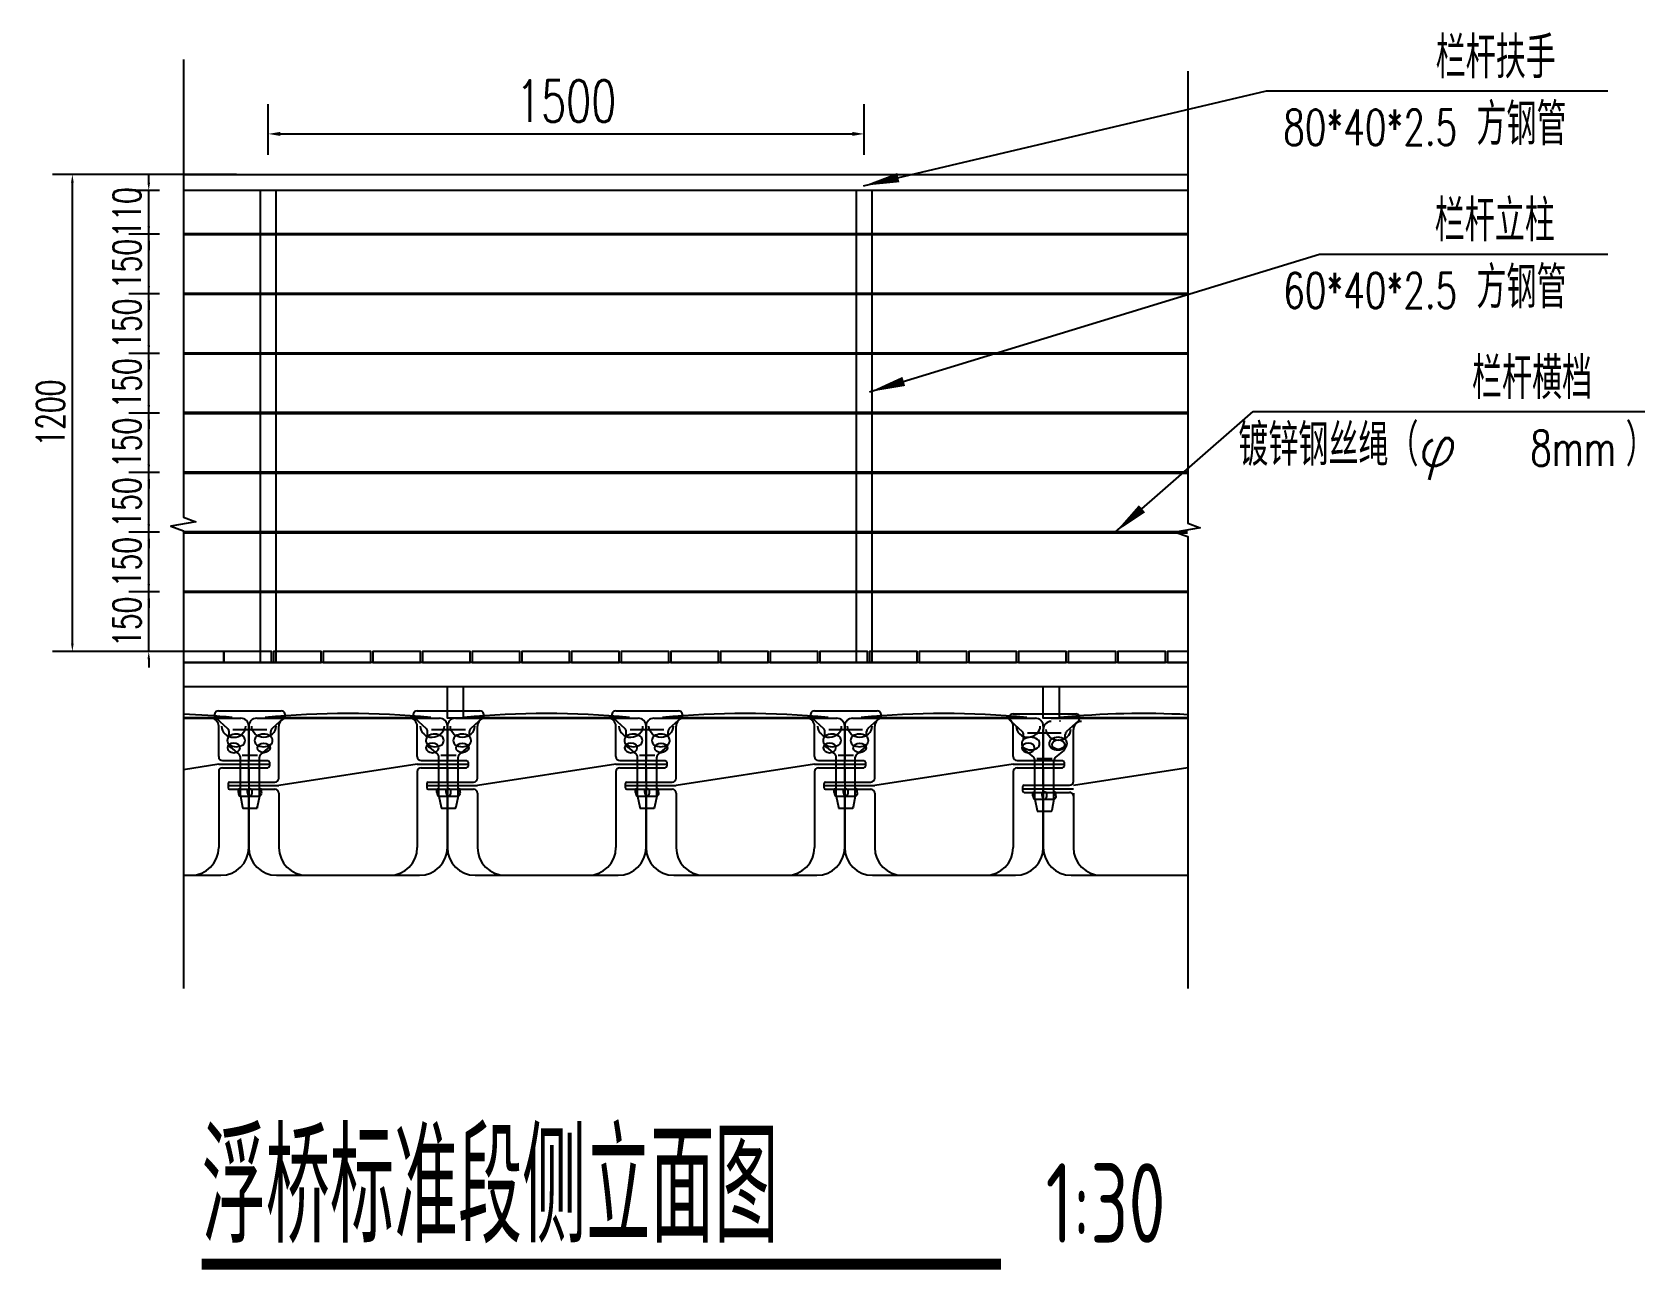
# Model space of a CAD drawing. Extents: x 833816 to 4746262, y -3629782 to -1973088.
# Drawn here: x 2473010 to 2477069, y -2630654 to -2627541 of the extents above; entities that cross this region are included whole.
import ezdxf

# ---------------------------------------------------------------- set-up
doc = ezdxf.new("R2010")
doc.units = 0
doc.header["$LTSCALE"] = 1000
doc.header["$MEASUREMENT"] = 0
doc.header["$PDMODE"] = 32
for name, color, linetype in [('DIM_LEAD', 3, 'Continuous'), ('DIM_SYMB', 3, 'Continuous'), ('PUB_TEXT', 7, 'Continuous'), ('W-FLOAT_BOWL浮筒', 253, 'Continuous'), ('W-PLASTIC_RAILINGS塑木栏杆', 6, 'Continuous'), ('W-REVETMENT驳岸', 251, 'Continuous'), ('W-STEEL_FRAME钢架', 3, 'Continuous'), ('W-STEEL_KEEL钢龙骨', 5, 'Continuous'), ('W-WOOD_FLOOR木地板', 30, 'Continuous')]:
    doc.layers.add(name, color=color, linetype=linetype)
doc.styles.add('_TCH_DIM', font='SIMPLEX', dxfattribs={"bigfont": 'GBCBIG'})
doc.styles.get("Standard").update_dxf_attribs({"font": 'gbenor.shx', "bigfont": 'gbcbig.shx'})
doc.styles.add('STANDARD_T3', font='simplex.shx', dxfattribs={"width": 0.7, "bigfont": 'gbcbig.shx'})
doc.dimstyles.new('W&&20', dxfattribs={"dimtxt": 70, "dimasz": 20, "dimexe": 50, "dimexo": 60, "dimgap": 20, "dimtad": 1, "dimdec": 0, "dimzin": 0, "dimdsep": 46, "dimtxsty": 'STANDARD_T3', "dimcen": 0.09, "dimclrd": 1, "dimclre": 1, "dimclrt": 7, "dimazin": 2, "dimtfac": 1, "dimtdec": 0, "dimtix": 1, "dimtmove": 1, "dimatfit": 3, "dimfxl": 100, "dimtolj": 1, "dimtzin": 0, "dimarcsym": 0})
doc.dimstyles.new('W&&30', dxfattribs={"dimtxt": 105, "dimasz": 30, "dimexe": 75, "dimexo": 90, "dimgap": 30, "dimtad": 1, "dimdec": 0, "dimzin": 0, "dimdsep": 46, "dimtxsty": 'STANDARD_T3', "dimcen": 0.09, "dimclrd": 1, "dimclre": 1, "dimclrt": 7, "dimazin": 2, "dimtfac": 1, "dimtdec": 0, "dimtix": 1, "dimtmove": 2, "dimatfit": 3, "dimfxl": 100, "dimtolj": 1, "dimtzin": 0, "dimarcsym": 0})

# ---------------------------------------------------------------- blocks, each defined once
blk = doc.blocks.new('*D962')
at = {"layer": 'Defpoints', "color": 0, "transparency": 16777216}
for p in [(2473111.3, -2627899), (2473584.4, -2627899, 0), (2473584.4, -2629099, 0)]:
    blk.add_point(p, dxfattribs=at)
at = {"layer": 'W-PLASTIC_RAILINGS塑木栏杆', "color": 1, "lineweight": -2, "transparency": 16777216}
for p, q in [((2473524.4, -2627899), (2473061.3, -2627899)), ((2473111.3, -2629079), (2473111.3, -2627919)), ((2473524.4, -2629099), (2473061.3, -2629099))]:
    blk.add_line(p, q, dxfattribs=at)
at = {"layer": 'W-PLASTIC_RAILINGS塑木栏杆', "color": 1, "transparency": 16777216}
for points in [[(2473107.9, -2627919), (2473114.6, -2627919), (2473111.3, -2627899)], [(2473107.9, -2629079), (2473114.6, -2629079), (2473111.3, -2629099)]]:
    blk.add_solid(points, dxfattribs=at)
at = {"layer": 'W-PLASTIC_RAILINGS塑木栏杆', "color": 7, "transparency": 16777216, "insert": (2473056.3, -2628499), "char_height": 70, "attachment_point": 5, "rotation": 90, "style": 'STANDARD_T3'}
blk.add_mtext('\\A1;1200', dxfattribs=at)
blk = doc.blocks.new('*D963')
at = {"layer": 'Defpoints', "color": 0, "transparency": 16777216}
for p in [(2475104.4, -2627796.7), (2473604.4, -2627939, 0), (2475104.4, -2627939, 0)]:
    blk.add_point(p, dxfattribs=at)
at = {"layer": 'W-REVETMENT驳岸', "color": 1, "lineweight": -2, "transparency": 16777216}
for p, q in [((2473604.4, -2627849), (2473604.4, -2627721.7)), ((2475104.4, -2627849), (2475104.4, -2627721.7)), ((2473634.4, -2627796.7), (2475074.4, -2627796.7))]:
    blk.add_line(p, q, dxfattribs=at)
at = {"layer": 'W-REVETMENT驳岸', "color": 1, "transparency": 16777216}
for points in [[(2473634.4, -2627791.7), (2473634.4, -2627801.7), (2473604.4, -2627796.7)], [(2475074.4, -2627791.7), (2475074.4, -2627801.7), (2475104.4, -2627796.7)]]:
    blk.add_solid(points, dxfattribs=at)
at = {"layer": 'W-REVETMENT驳岸', "color": 7, "transparency": 16777216, "insert": (2474354.4, -2627714.2), "char_height": 105, "attachment_point": 5, "style": 'STANDARD_T3'}
blk.add_mtext('\\A1;1500', dxfattribs=at)
blk = doc.blocks.new('*U946')
at = {"layer": 'W-PLASTIC_RAILINGS塑木栏杆', "color": 5, "const_width": 8}
blk.add_lwpolyline([(-1264.1, 0), (1264.1, 0)], dxfattribs=at)
blk = doc.blocks.new('*U947')
at = {"color": 0, "linetype": 'ByBlock', "lineweight": -2, "transparency": 16777216}
for p in [(0, 900), (0, 750), (0, 600), (0, 450), (0, 300), (0, 150), (0, 0)]:
    blk.add_blockref('*U946', p, dxfattribs=at)
blk = doc.blocks.new('*D955')
at = {"layer": 'Defpoints', "color": 0, "transparency": 16777216}
for p in [(2473303.6, -2628949), (2473390.7, -2628949), (2473390.7, -2629099)]:
    blk.add_point(p, dxfattribs=at)
at = {"layer": 'W-PLASTIC_RAILINGS塑木栏杆', "color": 1, "lineweight": -2, "transparency": 16777216}
for p, q in [((2473303.6, -2628929), (2473303.6, -2628909)), ((2473330.7, -2628949), (2473253.6, -2628949)), ((2473303.6, -2629099), (2473303.6, -2628949)), ((2473330.7, -2629099), (2473253.6, -2629099)), ((2473303.6, -2629119), (2473303.6, -2629139))]:
    blk.add_line(p, q, dxfattribs=at)
at = {"layer": 'W-PLASTIC_RAILINGS塑木栏杆', "color": 1, "transparency": 16777216}
for points in [[(2473300.3, -2628929), (2473306.9, -2628929), (2473303.6, -2628949)], [(2473300.3, -2629119), (2473306.9, -2629119), (2473303.6, -2629099)]]:
    blk.add_solid(points, dxfattribs=at)
at = {"layer": 'W-PLASTIC_RAILINGS塑木栏杆', "color": 7, "transparency": 16777216, "insert": (2473248.6, -2629024), "char_height": 70, "attachment_point": 5, "rotation": 90, "style": 'STANDARD_T3'}
blk.add_mtext('\\A1;150', dxfattribs=at)
blk = doc.blocks.new('*D970')
at = {"layer": 'Defpoints', "color": 0, "transparency": 16777216}
for p in [(2473303.6, -2628799), (2473390.7, -2628799, 0), (2473390.7, -2628949, 0)]:
    blk.add_point(p, dxfattribs=at)
at = {"layer": 'W-PLASTIC_RAILINGS塑木栏杆', "color": 1, "lineweight": -2, "transparency": 16777216}
for p, q in [((2473303.6, -2628779), (2473303.6, -2628759)), ((2473330.7, -2628799), (2473253.6, -2628799)), ((2473303.6, -2628949), (2473303.6, -2628799)), ((2473330.7, -2628949), (2473253.6, -2628949)), ((2473303.6, -2628969), (2473303.6, -2628989))]:
    blk.add_line(p, q, dxfattribs=at)
at = {"layer": 'W-PLASTIC_RAILINGS塑木栏杆', "color": 1, "transparency": 16777216}
for points in [[(2473300.3, -2628779), (2473306.9, -2628779), (2473303.6, -2628799)], [(2473300.3, -2628969), (2473306.9, -2628969), (2473303.6, -2628949)]]:
    blk.add_solid(points, dxfattribs=at)
at = {"layer": 'W-PLASTIC_RAILINGS塑木栏杆', "color": 7, "transparency": 16777216, "insert": (2473248.6, -2628874), "char_height": 70, "attachment_point": 5, "rotation": 90, "style": 'STANDARD_T3'}
blk.add_mtext('\\A1;150', dxfattribs=at)
blk = doc.blocks.new('*D971')
at = {"layer": 'Defpoints', "color": 0, "transparency": 16777216}
for p in [(2473303.6, -2628649), (2473390.7, -2628649, 0), (2473390.7, -2628799, 0)]:
    blk.add_point(p, dxfattribs=at)
at = {"layer": 'W-PLASTIC_RAILINGS塑木栏杆', "color": 1, "lineweight": -2, "transparency": 16777216}
for p, q in [((2473303.6, -2628629), (2473303.6, -2628609)), ((2473330.7, -2628649), (2473253.6, -2628649)), ((2473303.6, -2628799), (2473303.6, -2628649)), ((2473330.7, -2628799), (2473253.6, -2628799)), ((2473303.6, -2628819), (2473303.6, -2628839))]:
    blk.add_line(p, q, dxfattribs=at)
at = {"layer": 'W-PLASTIC_RAILINGS塑木栏杆', "color": 1, "transparency": 16777216}
for points in [[(2473300.3, -2628629), (2473306.9, -2628629), (2473303.6, -2628649)], [(2473300.3, -2628819), (2473306.9, -2628819), (2473303.6, -2628799)]]:
    blk.add_solid(points, dxfattribs=at)
at = {"layer": 'W-PLASTIC_RAILINGS塑木栏杆', "color": 7, "transparency": 16777216, "insert": (2473248.6, -2628724), "char_height": 70, "attachment_point": 5, "rotation": 90, "style": 'STANDARD_T3'}
blk.add_mtext('\\A1;150', dxfattribs=at)
blk = doc.blocks.new('*D956')
at = {"layer": 'Defpoints', "color": 0, "transparency": 16777216}
for p in [(2473303.6, -2628499), (2473390.7, -2628499, 0), (2473390.7, -2628649, 0)]:
    blk.add_point(p, dxfattribs=at)
at = {"layer": 'W-PLASTIC_RAILINGS塑木栏杆', "color": 1, "lineweight": -2, "transparency": 16777216}
for p, q in [((2473303.6, -2628479), (2473303.6, -2628459)), ((2473330.7, -2628499), (2473253.6, -2628499)), ((2473303.6, -2628649), (2473303.6, -2628499)), ((2473330.7, -2628649), (2473253.6, -2628649)), ((2473303.6, -2628669), (2473303.6, -2628689))]:
    blk.add_line(p, q, dxfattribs=at)
at = {"layer": 'W-PLASTIC_RAILINGS塑木栏杆', "color": 1, "transparency": 16777216}
for points in [[(2473300.3, -2628479), (2473306.9, -2628479), (2473303.6, -2628499)], [(2473300.3, -2628669), (2473306.9, -2628669), (2473303.6, -2628649)]]:
    blk.add_solid(points, dxfattribs=at)
at = {"layer": 'W-PLASTIC_RAILINGS塑木栏杆', "color": 7, "transparency": 16777216, "insert": (2473248.6, -2628574), "char_height": 70, "attachment_point": 5, "rotation": 90, "style": 'STANDARD_T3'}
blk.add_mtext('\\A1;150', dxfattribs=at)
blk = doc.blocks.new('*D957')
at = {"layer": 'Defpoints', "color": 0, "transparency": 16777216}
for p in [(2473303.6, -2628349), (2473390.7, -2628349, 0), (2473390.7, -2628499, 0)]:
    blk.add_point(p, dxfattribs=at)
at = {"layer": 'W-PLASTIC_RAILINGS塑木栏杆', "color": 1, "lineweight": -2, "transparency": 16777216}
for p, q in [((2473303.6, -2628329), (2473303.6, -2628309)), ((2473330.7, -2628349), (2473253.6, -2628349)), ((2473303.6, -2628499), (2473303.6, -2628349)), ((2473330.7, -2628499), (2473253.6, -2628499)), ((2473303.6, -2628519), (2473303.6, -2628539))]:
    blk.add_line(p, q, dxfattribs=at)
at = {"layer": 'W-PLASTIC_RAILINGS塑木栏杆', "color": 1, "transparency": 16777216}
for points in [[(2473300.3, -2628329), (2473306.9, -2628329), (2473303.6, -2628349)], [(2473300.3, -2628519), (2473306.9, -2628519), (2473303.6, -2628499)]]:
    blk.add_solid(points, dxfattribs=at)
at = {"layer": 'W-PLASTIC_RAILINGS塑木栏杆', "color": 7, "transparency": 16777216, "insert": (2473248.6, -2628424), "char_height": 70, "attachment_point": 5, "rotation": 90, "style": 'STANDARD_T3'}
blk.add_mtext('\\A1;150', dxfattribs=at)
blk = doc.blocks.new('*D958')
at = {"layer": 'Defpoints', "color": 0, "transparency": 16777216}
for p in [(2473303.6, -2628199), (2473390.7, -2628199, 0), (2473390.7, -2628349, 0)]:
    blk.add_point(p, dxfattribs=at)
at = {"layer": 'W-PLASTIC_RAILINGS塑木栏杆', "color": 1, "lineweight": -2, "transparency": 16777216}
for p, q in [((2473303.6, -2628179), (2473303.6, -2628159)), ((2473330.7, -2628199), (2473253.6, -2628199)), ((2473303.6, -2628349), (2473303.6, -2628199)), ((2473330.7, -2628349), (2473253.6, -2628349)), ((2473303.6, -2628369), (2473303.6, -2628389))]:
    blk.add_line(p, q, dxfattribs=at)
at = {"layer": 'W-PLASTIC_RAILINGS塑木栏杆', "color": 1, "transparency": 16777216}
for points in [[(2473300.3, -2628179), (2473306.9, -2628179), (2473303.6, -2628199)], [(2473300.3, -2628369), (2473306.9, -2628369), (2473303.6, -2628349)]]:
    blk.add_solid(points, dxfattribs=at)
at = {"layer": 'W-PLASTIC_RAILINGS塑木栏杆', "color": 7, "transparency": 16777216, "insert": (2473248.6, -2628274), "char_height": 70, "attachment_point": 5, "rotation": 90, "style": 'STANDARD_T3'}
blk.add_mtext('\\A1;150', dxfattribs=at)
blk = doc.blocks.new('*D959')
at = {"layer": 'Defpoints', "color": 0, "transparency": 16777216}
for p in [(2473303.6, -2628049), (2473390.7, -2628049, 0), (2473390.7, -2628199, 0)]:
    blk.add_point(p, dxfattribs=at)
at = {"layer": 'W-PLASTIC_RAILINGS塑木栏杆', "color": 1, "lineweight": -2, "transparency": 16777216}
for p, q in [((2473303.6, -2628029), (2473303.6, -2628009)), ((2473330.7, -2628049), (2473253.6, -2628049)), ((2473303.6, -2628199), (2473303.6, -2628049)), ((2473330.7, -2628199), (2473253.6, -2628199)), ((2473303.6, -2628219), (2473303.6, -2628239))]:
    blk.add_line(p, q, dxfattribs=at)
at = {"layer": 'W-PLASTIC_RAILINGS塑木栏杆', "color": 1, "transparency": 16777216}
for points in [[(2473300.3, -2628029), (2473306.9, -2628029), (2473303.6, -2628049)], [(2473300.3, -2628219), (2473306.9, -2628219), (2473303.6, -2628199)]]:
    blk.add_solid(points, dxfattribs=at)
at = {"layer": 'W-PLASTIC_RAILINGS塑木栏杆', "color": 7, "transparency": 16777216, "insert": (2473248.6, -2628124), "char_height": 70, "attachment_point": 5, "rotation": 90, "style": 'STANDARD_T3'}
blk.add_mtext('\\A1;150', dxfattribs=at)
blk = doc.blocks.new('*D960')
at = {"layer": 'Defpoints', "color": 0, "transparency": 16777216}
for p in [(2473303.6, -2627939), (2473390.7, -2627939, 0), (2473390.7, -2628049, 0)]:
    blk.add_point(p, dxfattribs=at)
at = {"layer": 'W-PLASTIC_RAILINGS塑木栏杆', "color": 1, "lineweight": -2, "transparency": 16777216}
for p, q in [((2473303.6, -2627919), (2473303.6, -2627899)), ((2473330.7, -2627939), (2473253.6, -2627939)), ((2473303.6, -2628049), (2473303.6, -2627939)), ((2473330.7, -2628049), (2473253.6, -2628049)), ((2473303.6, -2628069), (2473303.6, -2628089))]:
    blk.add_line(p, q, dxfattribs=at)
at = {"layer": 'W-PLASTIC_RAILINGS塑木栏杆', "color": 1, "transparency": 16777216}
for points in [[(2473300.3, -2627919), (2473306.9, -2627919), (2473303.6, -2627939)], [(2473300.3, -2628069), (2473306.9, -2628069), (2473303.6, -2628049)]]:
    blk.add_solid(points, dxfattribs=at)
at = {"layer": 'W-PLASTIC_RAILINGS塑木栏杆', "color": 7, "transparency": 16777216, "insert": (2473248.6, -2627994), "char_height": 70, "attachment_point": 5, "rotation": 90, "style": 'STANDARD_T3'}
blk.add_mtext('\\A1;110', dxfattribs=at)
blk = doc.blocks.new('$matou$00000005')
for p, q in [((-250, 31, 0), (-250, 171.5, 0)), ((-230, 191.5, 0), (230, 191.5, 0)), ((-208.5, 193.5, 0), (208.2, 193.5, 0)), ((-208.5, 193.5, 0), (-208.5, 191.5, 0)), ((-174.3, 41, 0), (-174.3, 171.5, 0)), ((174.2, 95, 0), (174.2, 171.5, 0)), ((208.2, 193.5, 0), (208.2, 191.5, 0)), ((250, 171.5, 0), (250, 85, 0)), ((184.2, 85, 0), (298.1, 85, 0)), ((174.2, 76, 0), (-174.3, 22, 0)), ((174.2, 76, 0), (302.1, 76, 0)), ((174.2, 57, 0), (174.2, -133.5, 0)), ((184.2, 67, 0), (298.1, 67, 0)), ((250, 67, 0), (250, -133.5, 0)), ((-302.1, 22, 0), (-174.3, 22, 0)), ((-298.1, 31, 0), (-184.3, 31, 0)), ((-298.1, 13, 0), (-184.3, 13, 0)), ((-250, -133.5, 0), (-250, 13, 0)), ((-174.3, 3, 0), (-174.3, -133.5, 0)), ((-180, -203.5, 0), (180, -203.5, 0))]:
    blk.add_line(p, q)
at = {"ltscale": 0.5}
for p, q in [((302.1, 81, 0), (302.1, 71, 0)), ((-302.1, 27, 0), (-302.1, 17, 0))]:
    blk.add_line(p, q, dxfattribs=at)
for centre, radius, start, end in [((-0.2, -1972, 0), 2175.5, 84.5043, 95.4957), ((-230, 171.5, 0), 20, 90, 180), ((-154.3, 171.5, 0), 20, 90, 180), ((154.2, 171.5, 0), 20, 0, 90), ((230, 171.5, 0), 20, 0, 90), ((184.2, 95, 0), 10, 180, 270), ((-184.3, 41, 0), 10, 270, 0), ((184.2, 57, 0), 10, 90, 180), ((298.1, 71, 0), 4, 270, 0), ((-298.1, 17, 0), 4, 180, 270), ((-184.3, 3, 0), 10, 0, 90), ((-180, -133.5, 0), 70, 180, 270), ((-104.3, -133.5, 0), 70, 180, 270), ((104.2, -133.5, 0), 70, 270, 0), ((180, -133.5, 0), 70, 270, 0)]:
    blk.add_arc(centre, radius, start, end)
for centre, start, end in [((298.1, 81, 0), 0, 90), ((-298.1, 27, 0), 90, 180)]:
    blk.add_arc(centre, 4, start, end, dxfattribs=at)
at = {"extrusion": (0, 0, -1)}
blk.add_ellipse((-212.2, 171.5, 0), major_axis=(-30.4, 0), ratio=0.921809, start_param=3.141593, end_param=6.283185, dxfattribs=at)
blk.add_ellipse((211.9, 171.9, 0), major_axis=(30.4, 0.1), ratio=0.921809, start_param=3.141593, end_param=6.283185)
blk.add_ellipse((-212.2, 117, 0), major_axis=(-16, 0), ratio=0.75)
blk.add_ellipse((212.1, 117, 0), major_axis=(16, 0), ratio=0.75, dxfattribs=at)

msp = doc.modelspace()

# ---------------------------------------------------------------- linework, layer by layer
for p, q in [((2473390.7, -2629265, 0), (2473513.5, -2629265, 0)), ((2473390.7, -2629267, 0), (2473535.3, -2629267, 0)), ((2473472.4, -2629265.7, 0), (2473502.2, -2629292.6, 0)), ((2473479.1, -2629248.3, 0), (2473637.1, -2629248.3, 0)), ((2473513.5, -2629265, 0), (2473513.5, -2629267, 0)), ((2473643.7, -2629265.7, 0), (2473613.9, -2629292.6, 0)), ((2473972.4, -2629265.7, 0), (2474002.2, -2629292.6, 0)), ((2473979.1, -2629248.3, 0), (2474137.1, -2629248.3, 0)), ((2474143.7, -2629265.7, 0), (2474113.9, -2629292.6, 0)), ((2474472.4, -2629265.7, 0), (2474502.2, -2629292.6, 0)), ((2474479.1, -2629248.3, 0), (2474637.1, -2629248.3, 0)), ((2474643.7, -2629265.7, 0), (2474613.9, -2629292.6, 0)), ((2474972.4, -2629265.7, 0), (2475002.2, -2629292.6, 0)), ((2474979.1, -2629248.3, 0), (2475137.1, -2629248.3, 0)), ((2475143.7, -2629265.7, 0), (2475113.9, -2629292.6, 0)), ((2475472.4, -2629273.5, 0), (2475502.2, -2629300.4, 0)), ((2475479.1, -2629256.1, 0), (2475637.1, -2629256.1, 0)), ((2475575.3, -2629267, 0), (2475918.9, -2629267, 0)), ((2475596.8, -2629265, 0), (2475918.9, -2629265, 0)), ((2475596.8, -2629272.8, 0), (2475596.8, -2629274.8, 0)), ((2475643.7, -2629273.5, 0), (2475613.9, -2629300.4, 0)), ((2473479.6, -2629363.5, 0), (2473479.6, -2629287, 0)), ((2473505.6, -2629312.7, 0), (2473505.6, -2629300, 0)), ((2473515.5, -2629295.6, 0), (2473600.5, -2629295.6, 0)), ((2473555.3, -2629287, 0), (2473555.3, -2629373.5, 0)), ((2473610.6, -2629312.7, 0), (2473610.6, -2629300, 0)), ((2474005.6, -2629312.7, 0), (2474005.6, -2629300, 0)), ((2474015.5, -2629295.6, 0), (2474100.5, -2629295.6, 0)), ((2474110.6, -2629312.7, 0), (2474110.6, -2629300, 0)), ((2474505.6, -2629312.7, 0), (2474505.6, -2629300, 0)), ((2474515.5, -2629295.6, 0), (2474600.5, -2629295.6, 0)), ((2474610.6, -2629312.7, 0), (2474610.6, -2629300, 0)), ((2475005.6, -2629312.7, 0), (2475005.6, -2629300, 0)), ((2475015.5, -2629295.6, 0), (2475100.5, -2629295.6, 0)), ((2475110.6, -2629312.7, 0), (2475110.6, -2629300, 0)), ((2475505.6, -2629320.5, 0), (2475505.6, -2629307.8, 0)), ((2475515.5, -2629303.4, 0), (2475600.5, -2629303.4, 0)), ((2475555.3, -2629435.3, 0), (2475555.3, -2629294.8, 0)), ((2475610.6, -2629320.5, 0), (2475610.6, -2629307.8, 0)), ((2475631.1, -2629425.3, 0), (2475631.1, -2629294.8, 0)), ((2473509.3, -2629339.9, 0), (2473530.3, -2629357, 0)), ((2473538.9, -2629360, 0), (2473577.3, -2629360, 0)), ((2473606.8, -2629339.9, 0), (2473585.8, -2629357, 0)), ((2474009.3, -2629339.9, 0), (2474030.3, -2629357, 0)), ((2474038.9, -2629360, 0), (2474077.3, -2629360, 0)), ((2474106.8, -2629339.9, 0), (2474085.8, -2629357, 0)), ((2474509.3, -2629339.9, 0), (2474530.3, -2629357, 0)), ((2474538.9, -2629360, 0), (2474577.3, -2629360, 0)), ((2474606.8, -2629339.9, 0), (2474585.8, -2629357, 0)), ((2475009.3, -2629339.9, 0), (2475030.3, -2629357, 0)), ((2475038.9, -2629360, 0), (2475077.3, -2629360, 0)), ((2475106.8, -2629339.9, 0), (2475085.8, -2629357, 0)), ((2475509.3, -2629347.7, 0), (2475530.3, -2629364.8, 0)), ((2475606.8, -2629347.7, 0), (2475585.8, -2629364.8, 0)), ((2473479.6, -2629382.5, 0), (2473390.7, -2629396.3, 0)), ((2473479.6, -2629382.5, 0), (2473607.4, -2629382.5, 0)), ((2473479.6, -2629401.5, 0), (2473479.6, -2629592, 0)), ((2473489.6, -2629373.5, 0), (2473603.4, -2629373.5, 0)), ((2473489.6, -2629391.5, 0), (2473603.4, -2629391.5, 0)), ((2473534.1, -2629462.8, 0), (2473534.1, -2629364.7, 0)), ((2473555.3, -2629391.5, 0), (2473555.3, -2629592, 0)), ((2473582.1, -2629462.8, 0), (2473582.1, -2629364.7, 0)), ((2474034.1, -2629462.8, 0), (2474034.1, -2629364.7, 0)), ((2474082.1, -2629462.8, 0), (2474082.1, -2629364.7, 0)), ((2474534.1, -2629462.8, 0), (2474534.1, -2629364.7, 0)), ((2474582.1, -2629462.8, 0), (2474582.1, -2629364.7, 0)), ((2475034.1, -2629462.8, 0), (2475034.1, -2629364.7, 0)), ((2475082.1, -2629462.8, 0), (2475082.1, -2629364.7, 0)), ((2475534.1, -2629470.6, 0), (2475534.1, -2629372.5, 0)), ((2475538.9, -2629367.8, 0), (2475577.3, -2629367.8, 0)), ((2475582.1, -2629470.6, 0), (2475582.1, -2629372.5, 0)), ((2475918.9, -2629392, 0), (2475631.1, -2629436.5, 0)), ((2475503.3, -2629444.3, 0), (2475631.1, -2629444.3, 0)), ((2475507.3, -2629435.3, 0), (2475621.1, -2629435.3, 0)), ((2473529.1, -2629453.9, 0), (2473529.1, -2629447.8, 0)), ((2473532.1, -2629444.8, 0), (2473534.1, -2629444.8, 0)), ((2473534.1, -2629462.8, 0), (2473582.1, -2629462.8, 0)), ((2473534.1, -2629462.8, 0), (2473539.7, -2629490.8, 0)), ((2473552.1, -2629453.8, 0), (2473552.1, -2629448.4, 0)), ((2473564.1, -2629453.8, 0), (2473564.1, -2629448.4, 0)), ((2473582.1, -2629462.8, 0), (2473576.5, -2629490.8, 0)), ((2473584.1, -2629444.8, 0), (2473582.1, -2629444.8, 0)), ((2473587.1, -2629453.9, 0), (2473587.1, -2629447.8, 0)), ((2474029.1, -2629453.9, 0), (2474029.1, -2629447.8, 0)), ((2474032.1, -2629444.8, 0), (2474034.1, -2629444.8, 0)), ((2474034.1, -2629462.8, 0), (2474082.1, -2629462.8, 0)), ((2474034.1, -2629462.8, 0), (2474039.7, -2629490.8, 0)), ((2474052.1, -2629453.8, 0), (2474052.1, -2629448.4, 0)), ((2474064.1, -2629453.8, 0), (2474064.1, -2629448.4, 0)), ((2474082.1, -2629462.8, 0), (2474076.5, -2629490.8, 0)), ((2474084.1, -2629444.8, 0), (2474082.1, -2629444.8, 0)), ((2474087.1, -2629453.9, 0), (2474087.1, -2629447.8, 0)), ((2474529.1, -2629453.9, 0), (2474529.1, -2629447.8, 0)), ((2474532.1, -2629444.8, 0), (2474534.1, -2629444.8, 0)), ((2474534.1, -2629462.8, 0), (2474582.1, -2629462.8, 0)), ((2474534.1, -2629462.8, 0), (2474539.7, -2629490.8, 0)), ((2474552.1, -2629453.8, 0), (2474552.1, -2629448.4, 0)), ((2474564.1, -2629453.8, 0), (2474564.1, -2629448.4, 0)), ((2474582.1, -2629462.8, 0), (2474576.5, -2629490.8, 0)), ((2474584.1, -2629444.8, 0), (2474582.1, -2629444.8, 0)), ((2474587.1, -2629453.9, 0), (2474587.1, -2629447.8, 0)), ((2475029.1, -2629453.9, 0), (2475029.1, -2629447.8, 0)), ((2475032.1, -2629444.8, 0), (2475034.1, -2629444.8, 0)), ((2475034.1, -2629462.8, 0), (2475082.1, -2629462.8, 0)), ((2475034.1, -2629462.8, 0), (2475039.7, -2629490.8, 0)), ((2475052.1, -2629453.8, 0), (2475052.1, -2629448.4, 0)), ((2475064.1, -2629453.8, 0), (2475064.1, -2629448.4, 0)), ((2475082.1, -2629462.8, 0), (2475076.5, -2629490.8, 0)), ((2475084.1, -2629444.8, 0), (2475082.1, -2629444.8, 0)), ((2475087.1, -2629453.9, 0), (2475087.1, -2629447.8, 0)), ((2475507.3, -2629453.3, 0), (2475621.1, -2629453.3, 0)), ((2475529.1, -2629461.7, 0), (2475529.1, -2629455.6, 0)), ((2475532.1, -2629452.6, 0), (2475534.1, -2629452.6, 0)), ((2475534.1, -2629470.6, 0), (2475582.1, -2629470.6, 0)), ((2475534.1, -2629470.6, 0), (2475539.7, -2629498.6, 0)), ((2475552.1, -2629461.6, 0), (2475552.1, -2629456.2, 0)), ((2475555.3, -2629592, 0), (2475555.3, -2629445.5, 0)), ((2475564.1, -2629461.6, 0), (2475564.1, -2629456.2, 0)), ((2475582.1, -2629470.6, 0), (2475576.5, -2629498.6, 0)), ((2475584.1, -2629452.6, 0), (2475582.1, -2629452.6, 0)), ((2475587.1, -2629461.7, 0), (2475587.1, -2629455.6, 0)), ((2475631.1, -2629455.5, 0), (2475631.1, -2629592, 0)), ((2473542.1, -2629492.8, 0), (2473574, -2629492.8, 0)), ((2474042.1, -2629492.8, 0), (2474074, -2629492.8, 0)), ((2474542.1, -2629492.8, 0), (2474574, -2629492.8, 0)), ((2475042.1, -2629492.8, 0), (2475074, -2629492.8, 0)), ((2475542.1, -2629500.6, 0), (2475574, -2629500.6, 0)), ((2473390.7, -2629662, 0), (2473485.3, -2629662, 0)), ((2475625.3, -2629662, 0), (2475918.9, -2629662, 0))]:
    msp.add_line(p, q)
at = {"ltscale": 0.5}
for p, q in [((2473607.4, -2629377.5, 0), (2473607.4, -2629387.5, 0)), ((2475503.3, -2629439.3, 0), (2475503.3, -2629449.3, 0))]:
    msp.add_line(p, q, dxfattribs=at)
at = {"ltscale": 0.1}
for p, q in [((2473539.7, -2629490.8, 0), (2473540.1, -2629492.8, 0)), ((2473540.1, -2629492.8, 0), (2473542.1, -2629492.8, 0)), ((2473574, -2629492.8, 0), (2473576.1, -2629492.8, 0)), ((2473576.5, -2629490.8, 0), (2473576.1, -2629492.8, 0)), ((2474039.7, -2629490.8, 0), (2474040.1, -2629492.8, 0)), ((2474040.1, -2629492.8, 0), (2474042.1, -2629492.8, 0)), ((2474074, -2629492.8, 0), (2474076.1, -2629492.8, 0)), ((2474076.5, -2629490.8, 0), (2474076.1, -2629492.8, 0)), ((2474539.7, -2629490.8, 0), (2474540.1, -2629492.8, 0)), ((2474540.1, -2629492.8, 0), (2474542.1, -2629492.8, 0)), ((2474574, -2629492.8, 0), (2474576.1, -2629492.8, 0)), ((2474576.5, -2629490.8, 0), (2474576.1, -2629492.8, 0)), ((2475039.7, -2629490.8, 0), (2475040.1, -2629492.8, 0)), ((2475040.1, -2629492.8, 0), (2475042.1, -2629492.8, 0)), ((2475074, -2629492.8, 0), (2475076.1, -2629492.8, 0)), ((2475076.5, -2629490.8, 0), (2475076.1, -2629492.8, 0)), ((2475539.7, -2629498.6, 0), (2475540.1, -2629500.6, 0)), ((2475540.1, -2629500.6, 0), (2475542.1, -2629500.6, 0)), ((2475574, -2629500.6, 0), (2475576.1, -2629500.6, 0)), ((2475576.5, -2629498.6, 0), (2475576.1, -2629500.6, 0))]:
    msp.add_line(p, q, dxfattribs=at)
for centre, radius, start, end in [((2473305.2, -2631430.5, 0), 2175.5, 84.5043, 87.7464), ((2473459.6, -2629287, 0), 20, 0, 90), ((2473479.1, -2629258.3, 0), 10, 90, 228.0009), ((2473535.3, -2629287, 0), 20, 0, 90), ((2473637.1, -2629258.3, 0), 10, 311.9991, 90), ((2473979.1, -2629258.3, 0), 10, 90, 228.0009), ((2474137.1, -2629258.3, 0), 10, 311.9991, 90), ((2474479.1, -2629258.3, 0), 10, 90, 228.0009), ((2474637.1, -2629258.3, 0), 10, 311.9991, 90), ((2474979.1, -2629258.3, 0), 10, 90, 228.0009), ((2475137.1, -2629258.3, 0), 10, 311.9991, 90), ((2475479.1, -2629266.1, 0), 10, 90, 228.0009), ((2475575.3, -2629294.8, 0), 20, 90, 180), ((2475805.2, -2631430.5, 0), 2175.5, 87.0045, 95.4957), ((2475651.1, -2629294.8, 0), 20, 90, 180), ((2475637.1, -2629266.1, 0), 10, 311.9991, 90), ((2473514.6, -2629322.8, 0), 13.5, 126.5657, 231), ((2473495.6, -2629300, 0), 10, 0, 48.0009), ((2473523.5, -2629338.3, 0), 31.4, 56.4166, 122.8531), ((2473532.6, -2629322.8, 0), 13.5, 308.3696, 51.9011), ((2473583.6, -2629322.8, 0), 13.5, 128.0989, 231.6304), ((2473592.6, -2629338.2, 0), 31.3, 57.1287, 123.6019), ((2473601.6, -2629322.8, 0), 13.5, 309, 53.4343), ((2473620.6, -2629300, 0), 10, 131.9991, 180), ((2474014.6, -2629322.8, 0), 13.5, 126.5657, 231), ((2473995.6, -2629300, 0), 10, 0, 48.0009), ((2474023.5, -2629338.3, 0), 31.4, 56.4166, 122.8531), ((2474032.6, -2629322.8, 0), 13.5, 308.3696, 51.9011), ((2474083.6, -2629322.8, 0), 13.5, 128.0989, 231.6304), ((2474092.6, -2629338.2, 0), 31.3, 57.1287, 123.6019), ((2474101.6, -2629322.8, 0), 13.5, 309, 53.4343), ((2474120.6, -2629300, 0), 10, 131.9991, 180), ((2474514.6, -2629322.8, 0), 13.5, 126.5657, 231), ((2474495.6, -2629300, 0), 10, 0, 48.0009), ((2474523.5, -2629338.3, 0), 31.4, 56.4166, 122.8531), ((2474532.6, -2629322.8, 0), 13.5, 308.3696, 51.9011), ((2474583.6, -2629322.8, 0), 13.5, 128.0989, 231.6304), ((2474592.6, -2629338.2, 0), 31.3, 57.1287, 123.6019), ((2474601.6, -2629322.8, 0), 13.5, 309, 53.4343), ((2474620.6, -2629300, 0), 10, 131.9991, 180), ((2475014.6, -2629322.8, 0), 13.5, 126.5657, 231), ((2474995.6, -2629300, 0), 10, 0, 48.0009), ((2475023.5, -2629338.3, 0), 31.4, 56.4166, 122.8531), ((2475032.6, -2629322.8, 0), 13.5, 308.3696, 51.9011), ((2475083.6, -2629322.8, 0), 13.5, 128.0989, 231.6304), ((2475092.6, -2629338.2, 0), 31.3, 57.1287, 123.6019), ((2475101.6, -2629322.8, 0), 13.5, 309, 53.4343), ((2475120.6, -2629300, 0), 10, 131.9991, 180), ((2475514.6, -2629330.6, 0), 13.5, 126.5657, 231), ((2475495.6, -2629307.8, 0), 10, 0, 48.0009), ((2475523.5, -2629346.1, 0), 31.4, 56.4166, 122.8531), ((2475532.6, -2629330.6, 0), 13.5, 308.3696, 51.9011), ((2475583.6, -2629330.6, 0), 13.5, 128.0989, 231.6304), ((2475592.6, -2629346, 0), 31.3, 57.1287, 123.6019), ((2475601.6, -2629330.6, 0), 13.5, 309, 53.4343), ((2475620.6, -2629307.8, 0), 10, 131.9991, 180), ((2473515.6, -2629332.1, 0), 10, 184.1479, 231), ((2473523.6, -2629307.2, 0), 31.4, 236.1381, 303.5569), ((2473524.1, -2629364.7, 0), 10, 0, 51), ((2473592.5, -2629307.2, 0), 31.4, 236.4385, 303.8665), ((2473592.1, -2629364.7, 0), 10, 129, 180), ((2473600.6, -2629332.1, 0), 10, 309, 355.8521), ((2474015.6, -2629332.1, 0), 10, 184.1479, 231), ((2474023.6, -2629307.2, 0), 31.4, 236.1381, 303.5569), ((2474024.1, -2629364.7, 0), 10, 0, 51), ((2474092.5, -2629307.2, 0), 31.4, 236.4385, 303.8665), ((2474092.1, -2629364.7, 0), 10, 129, 180), ((2474100.6, -2629332.1, 0), 10, 309, 355.8521), ((2474515.6, -2629332.1, 0), 10, 184.1479, 231), ((2474523.6, -2629307.2, 0), 31.4, 236.1381, 303.5569), ((2474524.1, -2629364.7, 0), 10, 0, 51), ((2474592.5, -2629307.2, 0), 31.4, 236.4385, 303.8665), ((2474592.1, -2629364.7, 0), 10, 129, 180), ((2474600.6, -2629332.1, 0), 10, 309, 355.8521), ((2475015.6, -2629332.1, 0), 10, 184.1479, 231), ((2475023.6, -2629307.2, 0), 31.4, 236.1381, 303.5569), ((2475024.1, -2629364.7, 0), 10, 0, 51), ((2475092.5, -2629307.2, 0), 31.4, 236.4385, 303.8665), ((2475092.1, -2629364.7, 0), 10, 129, 180), ((2475100.6, -2629332.1, 0), 10, 309, 355.8521), ((2475515.6, -2629339.9, 0), 10, 184.1479, 231), ((2475523.6, -2629315, 0), 31.4, 236.1381, 303.5569), ((2475592.5, -2629315, 0), 31.4, 236.4385, 303.8665), ((2475600.6, -2629339.9, 0), 10, 309, 355.8521), ((2473489.6, -2629363.5, 0), 10, 180, 270), ((2473489.6, -2629401.5, 0), 10, 90, 180), ((2473603.4, -2629387.5, 0), 4, 270, 0), ((2475524.1, -2629372.5, 0), 10, 0, 51), ((2475592.1, -2629372.5, 0), 10, 129, 180), ((2475621.1, -2629425.3, 0), 10, 270, 0), ((2473532.1, -2629447.8, 0), 3, 90, 180), ((2473555.1, -2629448.4, 0), 3, 115.3769, 180), ((2473558.1, -2629454.8, 0), 10, 64.6231, 115.3769), ((2473561.1, -2629448.4, 0), 3, 0, 64.6231), ((2473584.1, -2629447.8, 0), 3, 0, 90), ((2474032.1, -2629447.8, 0), 3, 90, 180), ((2474055.1, -2629448.4, 0), 3, 115.3769, 180), ((2474058.1, -2629454.8, 0), 10, 64.6231, 115.3769), ((2474061.1, -2629448.4, 0), 3, 0, 64.6231), ((2474084.1, -2629447.8, 0), 3, 0, 90), ((2474532.1, -2629447.8, 0), 3, 90, 180), ((2474555.1, -2629448.4, 0), 3, 115.3769, 180), ((2474558.1, -2629454.8, 0), 10, 64.6231, 115.3769), ((2474561.1, -2629448.4, 0), 3, 0, 64.6231), ((2474584.1, -2629447.8, 0), 3, 0, 90), ((2475032.1, -2629447.8, 0), 3, 90, 180), ((2475055.1, -2629448.4, 0), 3, 115.3769, 180), ((2475058.1, -2629454.8, 0), 10, 64.6231, 115.3769), ((2475061.1, -2629448.4, 0), 3, 0, 64.6231), ((2475084.1, -2629447.8, 0), 3, 0, 90), ((2475507.3, -2629449.3, 0), 4, 180, 270), ((2475532.1, -2629455.6, 0), 3, 90, 180), ((2475555.1, -2629456.2, 0), 3, 115.3769, 180), ((2475558.1, -2629462.6, 0), 10, 64.6231, 115.3769), ((2475561.1, -2629456.2, 0), 3, 0, 64.6231), ((2475584.1, -2629455.6, 0), 3, 0, 90), ((2475621.1, -2629463.3, 0), 10, 0, 90), ((2473542.1, -2629490.3, 0), 2.5, 191.3099, 270), ((2473574, -2629490.3, 0), 2.5, 270, 348.6901), ((2474042.1, -2629490.3, 0), 2.5, 191.3099, 270), ((2474074, -2629490.3, 0), 2.5, 270, 348.6901), ((2474542.1, -2629490.3, 0), 2.5, 191.3099, 270), ((2474574, -2629490.3, 0), 2.5, 270, 348.6901), ((2475042.1, -2629490.3, 0), 2.5, 191.3099, 270), ((2475074, -2629490.3, 0), 2.5, 270, 348.6901), ((2475542.1, -2629498.1, 0), 2.5, 191.3099, 270), ((2475574, -2629498.1, 0), 2.5, 270, 348.6901), ((2473409.6, -2629592, 0), 70, 270, 0), ((2473485.3, -2629592, 0), 70, 270, 0), ((2475625.3, -2629592, 0), 70, 180, 270), ((2475701.1, -2629592, 0), 70, 180, 270), ((2475909.6, -2629592, 0), 70, 270, 277.6097)]:
    msp.add_arc(centre, radius, start, end)
at = {"ltscale": 0.5}
for centre, start, end in [((2473603.4, -2629377.5, 0), 0, 90), ((2475507.3, -2629439.3, 0), 90, 180)]:
    msp.add_arc(centre, 4, start, end, dxfattribs=at)
for centre, major_axis, ratio, start_param, end_param in [((2473517.2, -2629286.7, 0), (30.4, 0.1), 0.921809, 3.141593, 6.283185), ((2473535.1, -2629453.9, 0), (0, -9), 0.666667, 4.712389, 6.115737), ((2473558.1, -2629453.8, 0), (0, 9), 0.666667, 1.570796, 4.712389), ((2474035.1, -2629453.9, 0), (0, -9), 0.666667, 4.712389, 6.115737), ((2474058.1, -2629453.8, 0), (0, 9), 0.666667, 1.570796, 4.712389), ((2474535.1, -2629453.9, 0), (0, -9), 0.666667, 4.712389, 6.115737), ((2474558.1, -2629453.8, 0), (0, 9), 0.666667, 1.570796, 4.712389), ((2475035.1, -2629453.9, 0), (0, -9), 0.666667, 4.712389, 6.115737), ((2475058.1, -2629453.8, 0), (0, 9), 0.666667, 1.570796, 4.712389), ((2475535.1, -2629461.7, 0), (0, -9), 0.666667, 4.712389, 6.115737), ((2475558.1, -2629461.6, 0), (0, 9), 0.666667, 1.570796, 4.712389)]:
    msp.add_ellipse(centre, major_axis=major_axis, ratio=ratio, start_param=start_param, end_param=end_param)
at = {"extrusion": (0, 0, -1)}
for centre, major_axis, ratio, start_param, end_param in [((2475593.2, -2629294.8, 0), (-30.4, 0), 0.921809, 3.141593, 6.283185), ((2473581.1, -2629453.9, 0), (0, -9), 0.666667, 4.712389, 6.115737), ((2474081.1, -2629453.9, 0), (0, -9), 0.666667, 4.712389, 6.115737), ((2474581.1, -2629453.9, 0), (0, -9), 0.666667, 4.712389, 6.115737), ((2475081.1, -2629453.9, 0), (0, -9), 0.666667, 4.712389, 6.115737), ((2475581.1, -2629461.7, 0), (0, -9), 0.666667, 4.712389, 6.115737)]:
    msp.add_ellipse(centre, major_axis=major_axis, ratio=ratio, start_param=start_param, end_param=end_param, dxfattribs=at)
msp.add_ellipse((2475593.2, -2629333.1, 0), major_axis=(-16, 0), ratio=0.75)
msp.add_ellipse((2473517.4, -2629341.5, 0), major_axis=(16, 0), ratio=0.75, dxfattribs=at)
at = {"layer": 'DIM_LEAD', "color": 7}
for p, q in [((2475102.6, -2627927.2), (2476116.7, -2627688.4)), ((2476116.7, -2627688.4), (2476976.3, -2627688.4)), ((2475118, -2628445.8), (2476250.7, -2628099)), ((2476250.7, -2628099), (2476976.3, -2628099)), ((2475736, -2628799), (2476083.8, -2628495.3)), ((2476083.8, -2628495.3), (2477069.2, -2628495.3))]:
    msp.add_line(p, q, dxfattribs=at)
for points in [[(2475102.6, -2627927.2, 0, 24, 0), (2475190.2, -2627906.6, 0, 0, 0)], [(2475118, -2628445.8, 0, 24, 0), (2475204.1, -2628419.4, 0, 0, 0)], [(2475736, -2628799, 0, 24, 0), (2475803.8, -2628739.9, 0, 0, 0)]]:
    msp.add_lwpolyline(points, format="xyseb", dxfattribs=at)
at = {"layer": 'DIM_SYMB'}
for points in [[(2473390.7, -2627609.5), (2473390.7, -2628761.2), (2473422.2, -2628772.7), (2473359.2, -2628783.8), (2473390.7, -2628795), (2473390.7, -2629946.7)], [(2475918.9, -2627639.2), (2475918.9, -2628776.1), (2475950.4, -2628787.5), (2475887.4, -2628798.6), (2475918.9, -2628809.8), (2475918.9, -2629946.7)]]:
    msp.add_lwpolyline(points, dxfattribs=at)
at = {"layer": 'DIM_SYMB', "color": 3, "const_width": 28}
msp.add_lwpolyline([(2473437.1, -2630640.4), (2475449.2, -2630640.4)], dxfattribs=at)
at = {"layer": 'W-PLASTIC_RAILINGS塑木栏杆', "elevation": 0}
msp.add_lwpolyline([(2473390.7, -2627899), (2475918.9, -2627899), (2475918.9, -2627939), (2473390.7, -2627939)], dxfattribs=at)
for points in [[(2473584.4, -2629127), (2473624.4, -2629127), (2473624.4, -2627939), (2473584.4, -2627939)], [(2475084.4, -2629127), (2475124.4, -2629127), (2475124.4, -2627939), (2475084.4, -2627939)]]:
    msp.add_lwpolyline(points, close=True, dxfattribs=at)
at = {"layer": 'W-STEEL_FRAME钢架', "color": 6, "elevation": 0}
for points in [[(2474055.3, -2629187), (2474095.3, -2629187), (2474095.3, -2629267), (2474055.3, -2629267)], [(2475555.3, -2629187), (2475595.3, -2629187), (2475595.3, -2629267), (2475555.3, -2629267)]]:
    msp.add_lwpolyline(points, close=True, dxfattribs=at)
at = {"layer": 'W-STEEL_KEEL钢龙骨', "elevation": 0}
msp.add_lwpolyline([(2475918.9, -2629127), (2473390.7, -2629127), (2473390.7, -2629187), (2475918.9, -2629187)], dxfattribs=at)
at = {"layer": 'W-WOOD_FLOOR木地板', "elevation": 0}
for points in [[(2473390.7, -2629127), (2473492.6, -2629127), (2473492.6, -2629099), (2473390.7, -2629099)], [(2475918.9, -2629099), (2475867.6, -2629099), (2475867.6, -2629127), (2475918.9, -2629127)]]:
    msp.add_lwpolyline(points, dxfattribs=at)
for points in [[(2473492.6, -2629127), (2473612.6, -2629127), (2473612.6, -2629099), (2473492.6, -2629099)], [(2473617.6, -2629127), (2473737.6, -2629127), (2473737.6, -2629099), (2473617.6, -2629099)], [(2473742.6, -2629127), (2473862.6, -2629127), (2473862.6, -2629099), (2473742.6, -2629099)], [(2473867.6, -2629127), (2473987.6, -2629127), (2473987.6, -2629099), (2473867.6, -2629099)], [(2473992.6, -2629127), (2474112.6, -2629127), (2474112.6, -2629099), (2473992.6, -2629099)], [(2474117.6, -2629127), (2474237.6, -2629127), (2474237.6, -2629099), (2474117.6, -2629099)], [(2474242.6, -2629127), (2474362.6, -2629127), (2474362.6, -2629099), (2474242.6, -2629099)], [(2474367.6, -2629127), (2474487.6, -2629127), (2474487.6, -2629099), (2474367.6, -2629099)], [(2474492.6, -2629127), (2474612.6, -2629127), (2474612.6, -2629099), (2474492.6, -2629099)], [(2474617.6, -2629127), (2474737.6, -2629127), (2474737.6, -2629099), (2474617.6, -2629099)], [(2474742.6, -2629127), (2474862.6, -2629127), (2474862.6, -2629099), (2474742.6, -2629099)], [(2474867.6, -2629127), (2474987.6, -2629127), (2474987.6, -2629099), (2474867.6, -2629099)], [(2474992.6, -2629127), (2475112.6, -2629127), (2475112.6, -2629099), (2474992.6, -2629099)], [(2475117.6, -2629127), (2475237.6, -2629127), (2475237.6, -2629099), (2475117.6, -2629099)], [(2475242.6, -2629127), (2475362.6, -2629127), (2475362.6, -2629099), (2475242.6, -2629099)], [(2475367.6, -2629127), (2475487.6, -2629127), (2475487.6, -2629099), (2475367.6, -2629099)], [(2475492.6, -2629127), (2475612.6, -2629127), (2475612.6, -2629099), (2475492.6, -2629099)], [(2475617.6, -2629127), (2475737.6, -2629127), (2475737.6, -2629099), (2475617.6, -2629099)], [(2475742.6, -2629127), (2475862.6, -2629127), (2475862.6, -2629099), (2475742.6, -2629099)]]:
    msp.add_lwpolyline(points, close=True, dxfattribs=at)

# ---------------------------------------------------------------- block references
msp.add_blockref('*U947', (2474654.8, -2628949, 0))
at = {"layer": 'W-FLOAT_BOWL浮筒'}
for p in [(2473805.3, -2629458.5, 0), (2474305.3, -2629458.5, 0), (2474805.3, -2629458.5, 0), (2475305.3, -2629458.5, 0)]:
    msp.add_blockref('$matou$00000005', p, dxfattribs=at)

# ---------------------------------------------------------------- texts
at = {"layer": 'PUB_TEXT', "color": 7, "style": '_TCH_DIM'}
for s, p in [('栏杆扶手', (2476543, -2627656.9)), ('方钢管', (2476645.5, -2627824.9)), ('栏杆立柱', (2476540.5, -2628067.5)), ('方钢管', (2476645.5, -2628235.5)), ('栏杆横档', (2476634.3, -2628463.8)), ('镀锌钢丝绳（φ', (2476046.2, -2628631.8)), ('）', (2477021.2, -2628631.8))]:
    msp.add_text(s, height=105, dxfattribs=at).set_placement(p)
at = {"layer": 'PUB_TEXT', "color": 7, "style": '_TCH_DIM', "width": 0.705882}
for s, p in [('80*40*2.5', (2476159.5, -2627824.9)), ('60*40*2.5', (2476159.5, -2628235.5)), ('8mm', (2476781.2, -2628631.8))]:
    msp.add_text(s, height=89.25, dxfattribs=at).set_placement(p)
at = {"layer": 'PUB_TEXT', "color": 7, "width": 0.8}
for s, height, p in [('浮桥标准段侧立面图', 280, (2473437.1, -2630586.6, 0)), ('1:30', 200, (2475561.2, -2630586.6, 0))]:
    msp.add_text(s, height=height, dxfattribs=at).set_placement(p)

# ---------------------------------------------------------------- dimensions: what is measured, and where the dimension line sits
at = {"layer": 'W-PLASTIC_RAILINGS塑木栏杆'}
for base, p1, p2, picture, middle in [((2473111.3, -2627899, 0), (2473584.4, -2629099, 0), (2473584.4, -2627899, 0), '*D962', (2473056.3, -2628499, 0)), ((2473303.6, -2627939), (2473390.7, -2628049, 0), (2473390.7, -2627939, 0), '*D960', (2473248.6, -2627994)), ((2473303.6, -2628049), (2473390.7, -2628199, 0), (2473390.7, -2628049, 0), '*D959', (2473248.6, -2628124)), ((2473303.6, -2628199), (2473390.7, -2628349, 0), (2473390.7, -2628199, 0), '*D958', (2473248.6, -2628274)), ((2473303.6, -2628349), (2473390.7, -2628499, 0), (2473390.7, -2628349, 0), '*D957', (2473248.6, -2628424)), ((2473303.6, -2628499), (2473390.7, -2628649, 0), (2473390.7, -2628499, 0), '*D956', (2473248.6, -2628574)), ((2473303.6, -2628649), (2473390.7, -2628799, 0), (2473390.7, -2628649, 0), '*D971', (2473248.6, -2628724)), ((2473303.6, -2628799), (2473390.7, -2628949, 0), (2473390.7, -2628799, 0), '*D970', (2473248.6, -2628874)), ((2473303.6, -2628949, 0), (2473390.7, -2629099, 0), (2473390.7, -2628949, 0), '*D955', (2473248.6, -2629024, 0))]:
    dim = msp.add_linear_dim(base=base, p1=p1, p2=p2, angle=90, dimstyle='W&&20', dxfattribs=at)
    dim.commit()
    dim.dimension.update_dxf_attribs({"geometry": picture, "text_midpoint": middle})
at = {"layer": 'W-REVETMENT驳岸', "color": 7, "true_color": 0xffffff}
dim = msp.add_linear_dim(base=(2475104.4, -2627796.7, 0), p1=(2473604.4, -2627939, 0), p2=(2475104.4, -2627939, 0), dimstyle='W&&30', dxfattribs=at)
dim.commit()
dim.dimension.update_dxf_attribs({"geometry": '*D963', "text_midpoint": (2474354.4, -2627714.2, 0)})

doc.saveas('drawing.dxf')
